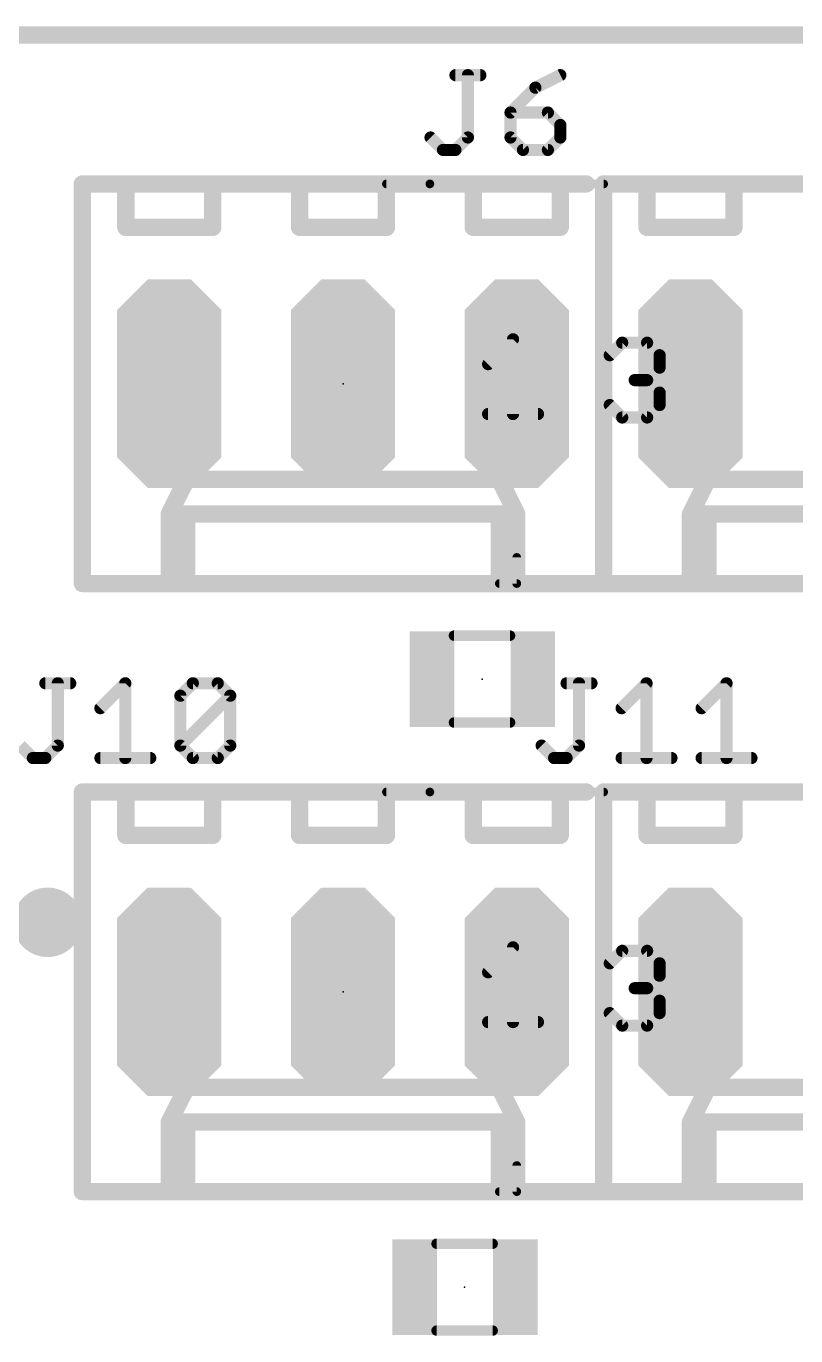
# Model space of a CAD drawing. Extents: x -10 to 136, y 0 to 101.
# Drawn here: x 66.49 to 77.74, y 74.98 to 94.13 of the extents above; entities that cross this region are included whole.
import ezdxf

# ---------------------------------------------------------------- set-up
doc = ezdxf.new("R2010")
doc.units = 0
for name, color, linetype in [('17', 92, 'CONTINUOUS'), ('18', 92, 'CONTINUOUS'), ('20', 7, 'CONTINUOUS'), ('21', 253, 'CONTINUOUS'), ('23', 7, 'CONTINUOUS'), ('25', 253, 'CONTINUOUS'), ('51', 253, 'CONTINUOUS')]:
    doc.layers.add(name, color=color, linetype=linetype)

# ---------------------------------------------------------------- blocks, each defined once
blk = doc.blocks.new('RECT')
blk.add_solid([(-0.5, -0.5), (0.5, -0.5), (-0.5, 0.5), (0.5, 0.5)])
blk = doc.blocks.new('LONGP100')
at = {"const_width": 0.5}
blk.add_lwpolyline([(-0.75, -0.1036), (-0.75, 0.1036), (-0.6036, 0.25), (0.6036, 0.25), (0.75, 0.1036), (0.75, -0.1036), (0.6036, -0.25), (-0.6036, -0.25), (-0.75, -0.1036), (-0.75, 0.1036)], dxfattribs=at)
blk = doc.blocks.new('ROUNDV')
at = {"const_width": 0.5}
blk.add_lwpolyline([(0, -0.25, 1), (0, 0.25, 1), (0, -0.25)], format="xyb", dxfattribs=at)

msp = doc.modelspace()

# ---------------------------------------------------------------- linework, layer by layer
at = {"layer": '20', "const_width": 0.254}
msp.add_lwpolyline([(135.862, 94), (0, 94)], dxfattribs=at)
at = {"layer": '21'}
for points, const_width in [([(67.31, 88.9), (67.31, 91.821)], 0.254), ([(67.945, 91.821), (67.31, 91.821)], 0.254), ([(67.945, 91.821), (69.215, 91.821)], 0.254), ([(67.945, 91.186), (67.945, 91.821)], 0.254), ([(70.485, 91.821), (69.215, 91.821)], 0.254), ([(69.215, 91.821), (69.215, 91.186)], 0.254), ([(70.485, 91.821), (71.755, 91.821)], 0.254), ([(70.485, 91.186), (70.485, 91.821)], 0.254), ([(73.025, 91.821), (71.755, 91.821)], 0.254), ([(71.755, 91.821), (71.755, 91.186)], 0.254), ([(73.025, 91.186), (73.025, 91.821)], 0.254), ([(73.025, 91.821), (74.295, 91.821)], 0.254), ([(74.676, 91.821), (74.295, 91.821)], 0.254), ([(74.295, 91.821), (74.295, 91.186)], 0.254), ([(74.93, 88.9), (74.93, 91.821)], 0.254), ([(74.93, 88.9), (74.93, 91.821)], 0.254), ([(75.565, 91.821), (74.93, 91.821)], 0.254), ([(75.565, 91.821), (76.835, 91.821)], 0.254), ([(75.565, 91.186), (75.565, 91.821)], 0.254), ([(78.105, 91.821), (76.835, 91.821)], 0.254), ([(76.835, 91.821), (76.835, 91.186)], 0.254), ([(71.755, 91.821), (72.39, 91.821)], 0.127), ([(74.93, 91.821), (72.39, 91.821)], 0.127), ([(69.215, 91.186), (67.945, 91.186)], 0.254), ([(71.755, 91.186), (70.485, 91.186)], 0.254), ([(74.295, 91.186), (73.025, 91.186)], 0.254), ([(76.835, 91.186), (75.565, 91.186)], 0.254), ([(73.2415, 89.1857), (73.6058, 89.5501)], 0.1778), ([(73.6058, 89.5501), (73.6058, 88.457)], 0.1778), ([(75.0195, 89.3171), (75.2016, 89.4993)], 0.1778), ([(75.2016, 89.4993), (75.566, 89.4993)], 0.1778), ([(75.566, 89.4993), (75.7482, 89.3171)], 0.1778), ([(75.7482, 89.1349), (75.566, 88.9527)], 0.1778), ([(75.7482, 89.3171), (75.7482, 89.1349)], 0.1778), ([(75.566, 88.9527), (75.3838, 88.9527)], 0.1778), ([(75.566, 88.9527), (75.7482, 88.7705)], 0.1778), ([(67.31, 88.9), (67.31, 85.979)], 0.254), ([(74.93, 88.9), (74.93, 85.979)], 0.254), ([(74.93, 88.9), (74.93, 85.979)], 0.254), ([(75.7482, 88.7705), (75.7482, 88.5883)], 0.1778), ([(75.2016, 88.4062), (75.0195, 88.5883)], 0.1778), ([(75.7482, 88.5883), (75.566, 88.4062)], 0.1778), ([(73.2415, 88.457), (73.9702, 88.457)], 0.1778), ([(75.566, 88.4062), (75.2016, 88.4062)], 0.1778), ([(68.834, 87.503), (68.58, 86.995)], 0.254), ([(73.406, 87.503), (68.834, 87.503)], 0.254), ([(73.66, 86.995), (73.406, 87.503)], 0.254), ([(76.454, 87.503), (76.2, 86.995)], 0.254), ([(81.026, 87.503), (76.454, 87.503)], 0.254), ([(68.834, 86.995), (68.58, 86.995)], 0.254), ([(68.58, 86.995), (68.58, 85.979)], 0.254), ([(73.406, 86.995), (68.834, 86.995)], 0.254), ([(68.834, 85.979), (68.834, 86.995)], 0.254), ([(73.66, 86.995), (73.406, 86.995)], 0.254), ([(73.406, 85.979), (73.406, 86.995)], 0.254), ([(73.66, 86.995), (73.66, 85.979)], 0.254), ([(76.454, 86.995), (76.2, 86.995)], 0.254), ([(76.2, 86.995), (76.2, 85.979)], 0.254), ([(81.026, 86.995), (76.454, 86.995)], 0.254), ([(76.454, 85.979), (76.454, 86.995)], 0.254), ([(73.66, 86.36), (73.66, 85.979)], 0.127), ([(67.31, 85.979), (72.39, 85.979)], 0.254), ([(73.66, 85.979), (72.39, 85.979)], 0.254), ([(73.406, 85.979), (73.66, 85.979)], 0.127), ([(74.93, 85.979), (73.66, 85.979)], 0.254), ([(74.93, 85.979), (80.01, 85.979)], 0.254), ([(67.31, 80.01), (67.31, 82.931)], 0.254), ([(67.945, 82.931), (67.31, 82.931)], 0.254), ([(67.945, 82.931), (69.215, 82.931)], 0.254), ([(67.945, 82.296), (67.945, 82.931)], 0.254), ([(70.485, 82.931), (69.215, 82.931)], 0.254), ([(69.215, 82.931), (69.215, 82.296)], 0.254), ([(70.485, 82.931), (71.755, 82.931)], 0.254), ([(70.485, 82.296), (70.485, 82.931)], 0.254), ([(73.025, 82.931), (71.755, 82.931)], 0.254), ([(71.755, 82.931), (71.755, 82.296)], 0.254), ([(71.755, 82.931), (72.39, 82.931)], 0.127), ([(74.93, 82.931), (72.39, 82.931)], 0.127), ([(73.025, 82.296), (73.025, 82.931)], 0.254), ([(73.025, 82.931), (74.295, 82.931)], 0.254), ([(74.676, 82.931), (74.295, 82.931)], 0.254), ([(74.295, 82.931), (74.295, 82.296)], 0.254), ([(74.93, 80.01), (74.93, 82.931)], 0.254), ([(74.93, 80.01), (74.93, 82.931)], 0.254), ([(75.565, 82.931), (74.93, 82.931)], 0.254), ([(75.565, 82.931), (76.835, 82.931)], 0.254), ([(75.565, 82.296), (75.565, 82.931)], 0.254), ([(78.105, 82.931), (76.835, 82.931)], 0.254), ([(76.835, 82.931), (76.835, 82.296)], 0.254), ([(69.215, 82.296), (67.945, 82.296)], 0.254), ([(71.755, 82.296), (70.485, 82.296)], 0.254), ([(74.295, 82.296), (73.025, 82.296)], 0.254), ([(76.835, 82.296), (75.565, 82.296)], 0.254), ([(73.2415, 80.2957), (73.6058, 80.6601)], 0.1778), ([(73.6058, 80.6601), (73.6058, 79.567)], 0.1778), ([(75.0195, 80.4271), (75.2016, 80.6093)], 0.1778), ([(75.2016, 80.6093), (75.566, 80.6093)], 0.1778), ([(75.566, 80.6093), (75.7482, 80.4271)], 0.1778), ([(75.7482, 80.4271), (75.7482, 80.2449)], 0.1778), ([(75.7482, 80.2449), (75.566, 80.0627)], 0.1778), ([(67.31, 80.01), (67.31, 77.089)], 0.254), ([(74.93, 80.01), (74.93, 77.089)], 0.254), ([(74.93, 80.01), (74.93, 77.089)], 0.254), ([(75.566, 80.0627), (75.3838, 80.0627)], 0.1778), ([(75.566, 80.0627), (75.7482, 79.8805)], 0.1778), ([(75.7482, 79.8805), (75.7482, 79.6983)], 0.1778), ([(73.2415, 79.567), (73.9702, 79.567)], 0.1778), ([(75.2016, 79.5162), (75.0195, 79.6983)], 0.1778), ([(75.7482, 79.6983), (75.566, 79.5162)], 0.1778), ([(75.566, 79.5162), (75.2016, 79.5162)], 0.1778), ([(68.834, 78.613), (68.58, 78.105)], 0.254), ([(73.406, 78.613), (68.834, 78.613)], 0.254), ([(73.66, 78.105), (73.406, 78.613)], 0.254), ([(76.454, 78.613), (76.2, 78.105)], 0.254), ([(81.026, 78.613), (76.454, 78.613)], 0.254), ([(68.834, 78.105), (68.58, 78.105)], 0.254), ([(68.58, 78.105), (68.58, 77.089)], 0.254), ([(73.406, 78.105), (68.834, 78.105)], 0.254), ([(68.834, 77.089), (68.834, 78.105)], 0.254), ([(73.66, 78.105), (73.406, 78.105)], 0.254), ([(73.406, 77.089), (73.406, 78.105)], 0.254), ([(73.66, 78.105), (73.66, 77.089)], 0.254), ([(76.454, 78.105), (76.2, 78.105)], 0.254), ([(76.2, 78.105), (76.2, 77.089)], 0.254), ([(81.026, 78.105), (76.454, 78.105)], 0.254), ([(76.454, 77.089), (76.454, 78.105)], 0.254), ([(73.66, 77.47), (73.66, 77.089)], 0.127), ([(67.31, 77.089), (72.39, 77.089)], 0.254), ([(73.66, 77.089), (72.39, 77.089)], 0.254), ([(74.93, 77.089), (73.66, 77.089)], 0.254), ([(74.93, 77.089), (80.01, 77.089)], 0.254), ([(73.406, 77.089), (73.66, 77.089)], 0.127)]:
    msp.add_lwpolyline(points, dxfattribs=dict(at, const_width=const_width))
for points, const_width in [([(67.3735, 91.821, 1), (67.2465, 91.821)], 0.127), ([(67.31, 91.8845, 1), (67.31, 91.7575)], 0.127), ([(67.945, 91.8845, 1), (67.945, 91.7575)], 0.127), ([(68.0085, 91.821, 1), (67.8815, 91.821)], 0.127), ([(67.945, 91.7575, 1), (67.945, 91.8845)], 0.127), ([(69.215, 91.8845, 1), (69.215, 91.7575)], 0.127), ([(69.2785, 91.821, 1), (69.1515, 91.821)], 0.127), ([(69.215, 91.7575, 1), (69.215, 91.8845)], 0.127), ([(70.485, 91.8845, 1), (70.485, 91.7575)], 0.127), ([(70.5485, 91.821, 1), (70.4215, 91.821)], 0.127), ([(70.485, 91.7575, 1), (70.485, 91.8845)], 0.127), ([(71.755, 91.8845, 1), (71.755, 91.7575)], 0.127), ([(71.8185, 91.821, 1), (71.6915, 91.821)], 0.127), ([(71.755, 91.7575, 1), (71.755, 91.8845)], 0.127), ([(73.0885, 91.821, 1), (72.9615, 91.821)], 0.127), ([(73.025, 91.8845, 1), (73.025, 91.7575)], 0.127), ([(73.025, 91.7575, 1), (73.025, 91.8845)], 0.127), ([(74.295, 91.8845, 1), (74.295, 91.7575)], 0.127), ([(74.3585, 91.821, 1), (74.2315, 91.821)], 0.127), ([(74.295, 91.7575, 1), (74.295, 91.8845)], 0.127), ([(74.676, 91.7575, 1), (74.676, 91.8845)], 0.127), ([(74.9935, 91.821, 1), (74.8665, 91.821)], 0.127), ([(74.9935, 91.821, 1), (74.8665, 91.821)], 0.127), ([(74.93, 91.8845, 1), (74.93, 91.7575)], 0.127), ([(75.565, 91.8845, 1), (75.565, 91.7575)], 0.127), ([(75.6285, 91.821, 1), (75.5015, 91.821)], 0.127), ([(75.565, 91.7575, 1), (75.565, 91.8845)], 0.127), ([(76.835, 91.8845, 1), (76.835, 91.7575)], 0.127), ([(76.8985, 91.821, 1), (76.7715, 91.821)], 0.127), ([(76.835, 91.7575, 1), (76.835, 91.8845)], 0.127), ([(71.755, 91.8528, 1), (71.755, 91.7892)], 0.0635), ([(72.39, 91.8528, 1), (72.39, 91.7892)], 0.0635), ([(72.39, 91.7892, 1), (72.39, 91.8528)], 0.0635), ([(74.93, 91.7892, 1), (74.93, 91.8528)], 0.0635), ([(67.945, 91.2495, 1), (67.945, 91.1225)], 0.127), ([(67.8815, 91.186, 1), (68.0085, 91.186)], 0.127), ([(69.1515, 91.186, 1), (69.2785, 91.186)], 0.127), ([(69.215, 91.1225, 1), (69.215, 91.2495)], 0.127), ([(70.485, 91.2495, 1), (70.485, 91.1225)], 0.127), ([(70.4215, 91.186, 1), (70.5485, 91.186)], 0.127), ([(71.6915, 91.186, 1), (71.8185, 91.186)], 0.127), ([(71.755, 91.1225, 1), (71.755, 91.2495)], 0.127), ([(73.025, 91.2495, 1), (73.025, 91.1225)], 0.127), ([(72.9615, 91.186, 1), (73.0885, 91.186)], 0.127), ([(74.2315, 91.186, 1), (74.3585, 91.186)], 0.127), ([(74.295, 91.1225, 1), (74.295, 91.2495)], 0.127), ([(75.565, 91.2495, 1), (75.565, 91.1225)], 0.127), ([(75.5015, 91.186, 1), (75.6285, 91.186)], 0.127), ([(76.7715, 91.186, 1), (76.8985, 91.186)], 0.127), ([(76.835, 91.1225, 1), (76.835, 91.2495)], 0.127), ([(73.6502, 89.5501, 1), (73.5614, 89.5501)], 0.0889), ([(73.6372, 89.5187, 1), (73.5744, 89.5815)], 0.0889), ([(75.2016, 89.5438, 1), (75.2016, 89.4549)], 0.0889), ([(75.233, 89.4679, 1), (75.1702, 89.5307)], 0.0889), ([(75.5974, 89.5307, 1), (75.5346, 89.4679)], 0.0889), ([(75.566, 89.4549, 1), (75.566, 89.5438)], 0.0889), ([(73.2101, 89.2171, 1), (73.2729, 89.1543)], 0.0889), ([(74.9881, 89.3485, 1), (75.0509, 89.2857)], 0.0889), ([(75.7926, 89.3171, 1), (75.7037, 89.3171)], 0.0889), ([(75.7168, 89.2857, 1), (75.7796, 89.3485)], 0.0889), ([(75.7796, 89.1035, 1), (75.7168, 89.1663)], 0.0889), ([(75.3838, 88.9972, 1), (75.3838, 88.9083)], 0.0889), ([(75.5974, 88.9841, 1), (75.5346, 88.9213)], 0.0889), ([(75.566, 88.9083, 1), (75.566, 88.9972)], 0.0889), ([(75.7037, 89.1349, 1), (75.7926, 89.1349)], 0.0889), ([(67.3735, 88.9, 1), (67.2465, 88.9)], 0.127), ([(67.2465, 88.9, 1), (67.3735, 88.9)], 0.127), ([(74.9935, 88.9, 1), (74.8665, 88.9)], 0.127), ([(74.9935, 88.9, 1), (74.8665, 88.9)], 0.127), ([(74.8665, 88.9, 1), (74.9935, 88.9)], 0.127), ([(74.8665, 88.9, 1), (74.9935, 88.9)], 0.127), ([(75.5346, 88.9841, 1), (75.5974, 88.9213)], 0.0889), ([(75.7926, 88.7705, 1), (75.7037, 88.7705)], 0.0889), ([(75.7168, 88.7391, 1), (75.7796, 88.8019)], 0.0889), ([(75.0509, 88.6197, 1), (74.9881, 88.5569)], 0.0889), ([(75.7796, 88.5569, 1), (75.7168, 88.6197)], 0.0889), ([(73.2415, 88.5015, 1), (73.2415, 88.4126)], 0.0889), ([(73.5614, 88.457, 1), (73.6502, 88.457)], 0.0889), ([(73.9702, 88.4126, 1), (73.9702, 88.5015)], 0.0889), ([(75.2016, 88.4506, 1), (75.2016, 88.3618)], 0.0889), ([(75.1702, 88.3748, 1), (75.233, 88.4376)], 0.0889), ([(75.5346, 88.4376, 1), (75.5974, 88.3748)], 0.0889), ([(75.566, 88.3618, 1), (75.566, 88.4506)], 0.0889), ([(75.7037, 88.5883, 1), (75.7926, 88.5883)], 0.0889), ([(68.834, 87.5665, 1), (68.834, 87.4395)], 0.127), ([(68.8908, 87.4746, 1), (68.7772, 87.5314)], 0.127), ([(73.4628, 87.5314, 1), (73.3492, 87.4746)], 0.127), ([(73.406, 87.4395, 1), (73.406, 87.5665)], 0.127), ([(76.454, 87.5665, 1), (76.454, 87.4395)], 0.127), ([(76.5108, 87.4746, 1), (76.3972, 87.5314)], 0.127), ([(68.58, 87.0585, 1), (68.58, 86.9315)], 0.127), ([(68.6435, 86.995, 1), (68.5165, 86.995)], 0.127), ([(68.834, 87.0585, 1), (68.834, 86.9315)], 0.127), ([(68.8975, 86.995, 1), (68.7705, 86.995)], 0.127), ([(68.834, 86.9315, 1), (68.834, 87.0585)], 0.127), ([(73.406, 87.0585, 1), (73.406, 86.9315)], 0.127), ([(73.4695, 86.995, 1), (73.3425, 86.995)], 0.127), ([(73.406, 86.9315, 1), (73.406, 87.0585)], 0.127), ([(73.7235, 86.995, 1), (73.5965, 86.995)], 0.127), ([(73.66, 86.9315, 1), (73.66, 87.0585)], 0.127), ([(76.2, 87.0585, 1), (76.2, 86.9315)], 0.127), ([(76.2635, 86.995, 1), (76.1365, 86.995)], 0.127), ([(76.454, 87.0585, 1), (76.454, 86.9315)], 0.127), ([(76.5175, 86.995, 1), (76.3905, 86.995)], 0.127), ([(76.454, 86.9315, 1), (76.454, 87.0585)], 0.127), ([(68.5232, 87.0234, 1), (68.6368, 86.9666)], 0.127), ([(73.6032, 86.9666, 1), (73.7168, 87.0234)], 0.127), ([(76.1432, 87.0234, 1), (76.2568, 86.9666)], 0.127), ([(73.6917, 86.36, 1), (73.6282, 86.36)], 0.0635), ([(67.31, 86.0425, 1), (67.31, 85.9155)], 0.127), ([(67.2465, 85.979, 1), (67.3735, 85.979)], 0.127), ([(68.5165, 85.979, 1), (68.6435, 85.979)], 0.127), ([(68.7705, 85.979, 1), (68.8975, 85.979)], 0.127), ([(72.39, 86.0425, 1), (72.39, 85.9155)], 0.127), ([(72.39, 85.9155, 1), (72.39, 86.0425)], 0.127), ([(73.3425, 85.979, 1), (73.4695, 85.979)], 0.127), ([(73.406, 86.0108, 1), (73.406, 85.9472)], 0.0635), ([(73.66, 86.0425, 1), (73.66, 85.9155)], 0.127), ([(73.5965, 85.979, 1), (73.7235, 85.979)], 0.127), ([(73.66, 85.9155, 1), (73.66, 86.0425)], 0.127), ([(73.6282, 85.979, 1), (73.6917, 85.979)], 0.0635), ([(73.66, 85.9472, 1), (73.66, 86.0108)], 0.0635), ([(74.93, 86.0425, 1), (74.93, 85.9155)], 0.127), ([(74.8665, 85.979, 1), (74.9935, 85.979)], 0.127), ([(74.8665, 85.979, 1), (74.9935, 85.979)], 0.127), ([(74.93, 85.9155, 1), (74.93, 86.0425)], 0.127), ([(76.1365, 85.979, 1), (76.2635, 85.979)], 0.127), ([(76.3905, 85.979, 1), (76.5175, 85.979)], 0.127), ([(67.3735, 82.931, 1), (67.2465, 82.931)], 0.127), ([(67.31, 82.9945, 1), (67.31, 82.8675)], 0.127), ([(67.945, 82.9945, 1), (67.945, 82.8675)], 0.127), ([(68.0085, 82.931, 1), (67.8815, 82.931)], 0.127), ([(67.945, 82.8675, 1), (67.945, 82.9945)], 0.127), ([(69.215, 82.9945, 1), (69.215, 82.8675)], 0.127), ([(69.2785, 82.931, 1), (69.1515, 82.931)], 0.127), ([(69.215, 82.8675, 1), (69.215, 82.9945)], 0.127), ([(70.485, 82.9945, 1), (70.485, 82.8675)], 0.127), ([(70.5485, 82.931, 1), (70.4215, 82.931)], 0.127), ([(70.485, 82.8675, 1), (70.485, 82.9945)], 0.127), ([(71.755, 82.9945, 1), (71.755, 82.8675)], 0.127), ([(71.8185, 82.931, 1), (71.6915, 82.931)], 0.127), ([(71.755, 82.8675, 1), (71.755, 82.9945)], 0.127), ([(71.755, 82.9627, 1), (71.755, 82.8992)], 0.0635), ([(72.39, 82.9627, 1), (72.39, 82.8992)], 0.0635), ([(72.39, 82.8992, 1), (72.39, 82.9627)], 0.0635), ([(73.0885, 82.931, 1), (72.9615, 82.931)], 0.127), ([(73.025, 82.9945, 1), (73.025, 82.8675)], 0.127), ([(73.025, 82.8675, 1), (73.025, 82.9945)], 0.127), ([(74.295, 82.9945, 1), (74.295, 82.8675)], 0.127), ([(74.3585, 82.931, 1), (74.2315, 82.931)], 0.127), ([(74.295, 82.8675, 1), (74.295, 82.9945)], 0.127), ([(74.676, 82.8675, 1), (74.676, 82.9945)], 0.127), ([(74.9935, 82.931, 1), (74.8665, 82.931)], 0.127), ([(74.9935, 82.931, 1), (74.8665, 82.931)], 0.127), ([(74.93, 82.9945, 1), (74.93, 82.8675)], 0.127), ([(74.93, 82.8992, 1), (74.93, 82.9627)], 0.0635), ([(75.565, 82.9945, 1), (75.565, 82.8675)], 0.127), ([(75.6285, 82.931, 1), (75.5015, 82.931)], 0.127), ([(75.565, 82.8675, 1), (75.565, 82.9945)], 0.127), ([(76.835, 82.9945, 1), (76.835, 82.8675)], 0.127), ([(76.8985, 82.931, 1), (76.7715, 82.931)], 0.127), ([(76.835, 82.8675, 1), (76.835, 82.9945)], 0.127), ([(67.945, 82.3595, 1), (67.945, 82.2325)], 0.127), ([(67.8815, 82.296, 1), (68.0085, 82.296)], 0.127), ([(69.1515, 82.296, 1), (69.2785, 82.296)], 0.127), ([(69.215, 82.2325, 1), (69.215, 82.3595)], 0.127), ([(70.485, 82.3595, 1), (70.485, 82.2325)], 0.127), ([(70.4215, 82.296, 1), (70.5485, 82.296)], 0.127), ([(71.6915, 82.296, 1), (71.8185, 82.296)], 0.127), ([(71.755, 82.2325, 1), (71.755, 82.3595)], 0.127), ([(73.025, 82.3595, 1), (73.025, 82.2325)], 0.127), ([(72.9615, 82.296, 1), (73.0885, 82.296)], 0.127), ([(74.2315, 82.296, 1), (74.3585, 82.296)], 0.127), ([(74.295, 82.2325, 1), (74.295, 82.3595)], 0.127), ([(75.565, 82.3595, 1), (75.565, 82.2325)], 0.127), ([(75.5015, 82.296, 1), (75.6285, 82.296)], 0.127), ([(76.7715, 82.296, 1), (76.8985, 82.296)], 0.127), ([(76.835, 82.2325, 1), (76.835, 82.3595)], 0.127), ([(73.6502, 80.6601, 1), (73.5614, 80.6601)], 0.0889), ([(73.6372, 80.6287, 1), (73.5744, 80.6915)], 0.0889), ([(75.2016, 80.6538, 1), (75.2016, 80.5649)], 0.0889), ([(75.233, 80.5779, 1), (75.1702, 80.6407)], 0.0889), ([(75.5974, 80.6407, 1), (75.5346, 80.5779)], 0.0889), ([(75.566, 80.5649, 1), (75.566, 80.6538)], 0.0889), ([(74.9881, 80.4585, 1), (75.0509, 80.3957)], 0.0889), ([(75.7926, 80.4271, 1), (75.7037, 80.4271)], 0.0889), ([(75.7168, 80.3957, 1), (75.7796, 80.4585)], 0.0889), ([(73.2101, 80.3271, 1), (73.2729, 80.2643)], 0.0889), ([(75.7037, 80.2449, 1), (75.7926, 80.2449)], 0.0889), ([(75.7796, 80.2135, 1), (75.7168, 80.2763)], 0.0889), ([(67.3735, 80.01, 1), (67.2465, 80.01)], 0.127), ([(67.2465, 80.01, 1), (67.3735, 80.01)], 0.127), ([(74.9935, 80.01, 1), (74.8665, 80.01)], 0.127), ([(74.9935, 80.01, 1), (74.8665, 80.01)], 0.127), ([(74.8665, 80.01, 1), (74.9935, 80.01)], 0.127), ([(74.8665, 80.01, 1), (74.9935, 80.01)], 0.127), ([(75.3838, 80.1072, 1), (75.3838, 80.0183)], 0.0889), ([(75.5974, 80.0941, 1), (75.5346, 80.0313)], 0.0889), ([(75.5346, 80.0941, 1), (75.5974, 80.0313)], 0.0889), ([(75.566, 80.0183, 1), (75.566, 80.1072)], 0.0889), ([(75.7926, 79.8805, 1), (75.7037, 79.8805)], 0.0889), ([(75.7168, 79.8491, 1), (75.7796, 79.9119)], 0.0889), ([(73.2415, 79.6115, 1), (73.2415, 79.5226)], 0.0889), ([(73.9702, 79.5226, 1), (73.9702, 79.6115)], 0.0889), ([(75.0509, 79.7297, 1), (74.9881, 79.6669)], 0.0889), ([(75.7037, 79.6983, 1), (75.7926, 79.6983)], 0.0889), ([(75.7796, 79.6669, 1), (75.7168, 79.7297)], 0.0889), ([(73.5614, 79.567, 1), (73.6502, 79.567)], 0.0889), ([(75.2016, 79.5606, 1), (75.2016, 79.4718)], 0.0889), ([(75.1702, 79.4848, 1), (75.233, 79.5476)], 0.0889), ([(75.5346, 79.5476, 1), (75.5974, 79.4848)], 0.0889), ([(75.566, 79.4718, 1), (75.566, 79.5606)], 0.0889), ([(68.834, 78.6765, 1), (68.834, 78.5495)], 0.127), ([(68.8908, 78.5846, 1), (68.7772, 78.6414)], 0.127), ([(73.4628, 78.6414, 1), (73.3492, 78.5846)], 0.127), ([(73.406, 78.5495, 1), (73.406, 78.6765)], 0.127), ([(76.454, 78.6765, 1), (76.454, 78.5495)], 0.127), ([(76.5108, 78.5846, 1), (76.3972, 78.6414)], 0.127), ([(68.58, 78.1685, 1), (68.58, 78.0415)], 0.127), ([(68.6435, 78.105, 1), (68.5165, 78.105)], 0.127), ([(68.5232, 78.1334, 1), (68.6368, 78.0766)], 0.127), ([(68.834, 78.1685, 1), (68.834, 78.0415)], 0.127), ([(68.8975, 78.105, 1), (68.7705, 78.105)], 0.127), ([(68.834, 78.0415, 1), (68.834, 78.1685)], 0.127), ([(73.406, 78.1685, 1), (73.406, 78.0415)], 0.127), ([(73.4695, 78.105, 1), (73.3425, 78.105)], 0.127), ([(73.406, 78.0415, 1), (73.406, 78.1685)], 0.127), ([(73.7235, 78.105, 1), (73.5965, 78.105)], 0.127), ([(73.6032, 78.0766, 1), (73.7168, 78.1334)], 0.127), ([(73.66, 78.0415, 1), (73.66, 78.1685)], 0.127), ([(76.2, 78.1685, 1), (76.2, 78.0415)], 0.127), ([(76.2635, 78.105, 1), (76.1365, 78.105)], 0.127), ([(76.1432, 78.1334, 1), (76.2568, 78.0766)], 0.127), ([(76.454, 78.1685, 1), (76.454, 78.0415)], 0.127), ([(76.5175, 78.105, 1), (76.3905, 78.105)], 0.127), ([(76.454, 78.0415, 1), (76.454, 78.1685)], 0.127), ([(73.6917, 77.47, 1), (73.6282, 77.47)], 0.0635), ([(67.31, 77.1525, 1), (67.31, 77.0255)], 0.127), ([(72.39, 77.1525, 1), (72.39, 77.0255)], 0.127), ([(72.39, 77.0255, 1), (72.39, 77.1525)], 0.127), ([(73.66, 77.1525, 1), (73.66, 77.0255)], 0.127), ([(73.66, 77.0255, 1), (73.66, 77.1525)], 0.127), ([(74.93, 77.1525, 1), (74.93, 77.0255)], 0.127), ([(74.93, 77.0255, 1), (74.93, 77.1525)], 0.127), ([(67.2465, 77.089, 1), (67.3735, 77.089)], 0.127), ([(68.5165, 77.089, 1), (68.6435, 77.089)], 0.127), ([(68.7705, 77.089, 1), (68.8975, 77.089)], 0.127), ([(73.3425, 77.089, 1), (73.4695, 77.089)], 0.127), ([(73.406, 77.1208, 1), (73.406, 77.0572)], 0.0635), ([(73.5965, 77.089, 1), (73.7235, 77.089)], 0.127), ([(73.6282, 77.089, 1), (73.6917, 77.089)], 0.0635), ([(73.66, 77.0572, 1), (73.66, 77.1208)], 0.0635), ([(74.8665, 77.089, 1), (74.9935, 77.089)], 0.127), ([(74.8665, 77.089, 1), (74.9935, 77.089)], 0.127), ([(76.1365, 77.089, 1), (76.2635, 77.089)], 0.127), ([(76.3905, 77.089, 1), (76.5175, 77.089)], 0.127)]:
    msp.add_lwpolyline(points, format="xyb", dxfattribs=dict(at, const_width=const_width))
at = {"layer": '23'}
for p in [(71.12, 88.9), (73.152, 84.582), (71.12, 80.01), (72.898, 75.692)]:
    msp.add_point(p, dxfattribs=at)
at = {"layer": '25', "const_width": 0.1778}
for points in [[(72.7636, 93.4109), (73.128, 93.4109)], [(72.9458, 92.4999), (72.9458, 93.4109)], [(74.2973, 93.4109), (73.9329, 93.2287)], [(73.9329, 93.2287), (73.5686, 92.8643)], [(73.5686, 92.8643), (73.5686, 92.4999)], [(74.1151, 92.8643), (73.5686, 92.8643)], [(74.2973, 92.6821), (74.1151, 92.8643)], [(74.2973, 92.4999), (74.2973, 92.6821)], [(72.3993, 92.4999), (72.5814, 92.3178)], [(72.7636, 92.3178), (72.9458, 92.4999)], [(73.5686, 92.4999), (73.7507, 92.3178)], [(74.1151, 92.3178), (74.2973, 92.4999)], [(72.5814, 92.3178), (72.7636, 92.3178)], [(73.7507, 92.3178), (74.1151, 92.3178)], [(66.7682, 84.5209), (67.1326, 84.5209)], [(66.9504, 83.6099), (66.9504, 84.5209)], [(67.5732, 84.1565), (67.9375, 84.5209)], [(67.9375, 84.5209), (67.9375, 83.4278)], [(68.7425, 84.3387), (68.9246, 84.5209)], [(68.9246, 84.5209), (69.289, 84.5209)], [(69.289, 84.5209), (69.4712, 84.3387)], [(74.3882, 84.5209), (74.7526, 84.5209)], [(74.5704, 83.6099), (74.5704, 84.5209)], [(75.1932, 84.1565), (75.5575, 84.5209)], [(75.5575, 84.5209), (75.5575, 83.4278)], [(76.3625, 84.1565), (76.7268, 84.5209)], [(76.7268, 84.5209), (76.7268, 83.4278)], [(68.7425, 83.6099), (68.7425, 84.3387)], [(68.7425, 83.6099), (69.4712, 84.3387)], [(69.4712, 84.3387), (69.4712, 83.6099)], [(66.4039, 83.6099), (66.586, 83.4278)], [(66.7682, 83.4278), (66.9504, 83.6099)], [(68.9246, 83.4278), (68.7425, 83.6099)], [(69.4712, 83.6099), (69.289, 83.4278)], [(74.0239, 83.6099), (74.206, 83.4278)], [(74.3882, 83.4278), (74.5704, 83.6099)], [(66.586, 83.4278), (66.7682, 83.4278)], [(67.5732, 83.4278), (68.3019, 83.4278)], [(69.289, 83.4278), (68.9246, 83.4278)], [(74.206, 83.4278), (74.3882, 83.4278)], [(75.1932, 83.4278), (75.9219, 83.4278)], [(76.3625, 83.4278), (77.0912, 83.4278)]]:
    msp.add_lwpolyline(points, dxfattribs=at)
at = {"layer": '25', "const_width": 0.0889}
for points in [[(72.7636, 93.4553, 1), (72.7636, 93.3665)], [(72.9903, 93.4109, 1), (72.9014, 93.4109)], [(73.128, 93.3665, 1), (73.128, 93.4553)], [(74.3172, 93.3711, 1), (74.2774, 93.4507)], [(73.913, 93.2685, 1), (73.9528, 93.1889)], [(73.9643, 93.1973, 1), (73.9015, 93.2601)], [(73.6131, 92.8643, 1), (73.5242, 92.8643)], [(73.5372, 92.8957, 1), (73.6, 92.8329)], [(73.5686, 92.9087, 1), (73.5686, 92.8199)], [(74.1465, 92.8957, 1), (74.0837, 92.8329)], [(74.1151, 92.8199, 1), (74.1151, 92.9087)], [(74.3418, 92.6821, 1), (74.2529, 92.6821)], [(74.2659, 92.6507, 1), (74.3287, 92.7135)], [(72.4307, 92.5313, 1), (72.3679, 92.4685)], [(72.9014, 92.4999, 1), (72.9903, 92.4999)], [(72.9772, 92.4685, 1), (72.9144, 92.5313)], [(73.6, 92.5313, 1), (73.5372, 92.4685)], [(73.5242, 92.4999, 1), (73.6131, 92.4999)], [(74.2529, 92.4999, 1), (74.3418, 92.4999)], [(74.3287, 92.4685, 1), (74.2659, 92.5313)], [(72.5814, 92.3623, 1), (72.5814, 92.2734)], [(72.55, 92.2864, 1), (72.6128, 92.3492)], [(72.7322, 92.3492, 1), (72.795, 92.2864)], [(72.7636, 92.2734, 1), (72.7636, 92.3623)], [(73.7507, 92.3623, 1), (73.7507, 92.2734)], [(73.7193, 92.2864, 1), (73.7821, 92.3492)], [(74.0837, 92.3492, 1), (74.1465, 92.2864)], [(74.1151, 92.2734, 1), (74.1151, 92.3623)], [(66.7682, 84.5653, 1), (66.7682, 84.4764)], [(66.9948, 84.5209, 1), (66.906, 84.5209)], [(67.1326, 84.4764, 1), (67.1326, 84.5653)], [(67.9819, 84.5209, 1), (67.8931, 84.5209)], [(67.9689, 84.4895, 1), (67.9061, 84.5523)], [(68.9246, 84.5653, 1), (68.9246, 84.4764)], [(68.956, 84.4895, 1), (68.8932, 84.5523)], [(69.3204, 84.5523, 1), (69.2576, 84.4895)], [(69.289, 84.4764, 1), (69.289, 84.5653)], [(74.3882, 84.5653, 1), (74.3882, 84.4764)], [(74.6149, 84.5209, 1), (74.526, 84.5209)], [(74.7526, 84.4764, 1), (74.7526, 84.5653)], [(75.602, 84.5209, 1), (75.5131, 84.5209)], [(75.5889, 84.4895, 1), (75.5261, 84.5523)], [(76.7712, 84.5209, 1), (76.6823, 84.5209)], [(76.7582, 84.4895, 1), (76.6954, 84.5523)], [(68.787, 84.3387, 1), (68.6981, 84.3387)], [(68.7111, 84.3701, 1), (68.7739, 84.3073)], [(69.5157, 84.3387, 1), (69.4268, 84.3387)], [(69.5026, 84.3073, 1), (69.4398, 84.3701)], [(69.4398, 84.3073, 1), (69.5026, 84.3701)], [(67.5418, 84.1879, 1), (67.6046, 84.1251)], [(75.1618, 84.1879, 1), (75.2246, 84.1251)], [(76.3311, 84.1879, 1), (76.3939, 84.1251)], [(66.9818, 83.5785, 1), (66.919, 83.6413)], [(68.7739, 83.6413, 1), (68.7111, 83.5785)], [(68.7111, 83.6413, 1), (68.7739, 83.5785)], [(69.5026, 83.5785, 1), (69.4398, 83.6413)], [(74.0553, 83.6413, 1), (73.9925, 83.5785)], [(74.6018, 83.5785, 1), (74.539, 83.6413)], [(66.586, 83.4723, 1), (66.586, 83.3834)], [(66.5546, 83.3964, 1), (66.6174, 83.4592)], [(66.7368, 83.4592, 1), (66.7996, 83.3964)], [(66.7682, 83.3834, 1), (66.7682, 83.4723)], [(66.906, 83.6099, 1), (66.9948, 83.6099)], [(67.5732, 83.4723, 1), (67.5732, 83.3834)], [(68.3019, 83.3834, 1), (68.3019, 83.4723)], [(68.6981, 83.6099, 1), (68.787, 83.6099)], [(68.9246, 83.4723, 1), (68.9246, 83.3834)], [(68.8932, 83.3964, 1), (68.956, 83.4592)], [(69.2576, 83.4592, 1), (69.3204, 83.3964)], [(69.289, 83.3834, 1), (69.289, 83.4723)], [(69.4268, 83.6099, 1), (69.5157, 83.6099)], [(74.206, 83.4723, 1), (74.206, 83.3834)], [(74.1746, 83.3964, 1), (74.2374, 83.4592)], [(74.3568, 83.4592, 1), (74.4196, 83.3964)], [(74.3882, 83.3834, 1), (74.3882, 83.4723)], [(74.526, 83.6099, 1), (74.6149, 83.6099)], [(75.1932, 83.4723, 1), (75.1932, 83.3834)], [(75.9219, 83.3834, 1), (75.9219, 83.4723)], [(76.3625, 83.4723, 1), (76.3625, 83.3834)], [(77.0912, 83.3834, 1), (77.0912, 83.4723)], [(67.8931, 83.4278, 1), (67.9819, 83.4278)], [(75.5131, 83.4278, 1), (75.602, 83.4278)], [(76.6823, 83.4278, 1), (76.7712, 83.4278)]]:
    msp.add_lwpolyline(points, format="xyb", dxfattribs=at)
at = {"layer": '51', "const_width": 0.1524}
for points in [[(73.562, 85.217), (72.742, 85.217)], [(73.562, 83.947), (72.742, 83.947)], [(73.308, 76.327), (72.488, 76.327)], [(73.308, 75.057), (72.488, 75.057)]]:
    msp.add_lwpolyline(points, dxfattribs=at)
at = {"layer": '51', "const_width": 0.0762}
for points in [[(72.742, 85.2551, 1), (72.742, 85.1789)], [(73.562, 85.1789, 1), (73.562, 85.2551)], [(72.742, 83.9851, 1), (72.742, 83.9089)], [(73.562, 83.9089, 1), (73.562, 83.9851)], [(72.488, 76.3651, 1), (72.488, 76.2889)], [(73.308, 76.2889, 1), (73.308, 76.3651)], [(72.488, 75.0951, 1), (72.488, 75.0189)], [(73.308, 75.0189, 1), (73.308, 75.0951)]]:
    msp.add_lwpolyline(points, format="xyb", dxfattribs=at)

# ---------------------------------------------------------------- block references
at = {"layer": '17', "xscale": 1.524, "yscale": 1.524, "rotation": 270}
for p in [(68.58, 88.9), (68.58, 88.9), (71.12, 88.9), (71.12, 88.9), (73.66, 88.9), (73.66, 88.9), (76.2, 88.9), (76.2, 88.9), (68.58, 80.01), (68.58, 80.01), (71.12, 80.01), (71.12, 80.01), (73.66, 80.01), (73.66, 80.01), (76.2, 80.01), (76.2, 80.01)]:
    msp.add_blockref('LONGP100', p, dxfattribs=at)
at = {"layer": '18', "xscale": 1.016, "yscale": 1.016}
msp.add_blockref('ROUNDV', (66.802, 81.026), dxfattribs=at)
at = {"layer": '51', "rotation": 180}
for p, xscale, yscale in [((68.58, 88.9), 0.508, 0.508), ((71.12, 88.9), 0.508, 0.508), ((73.66, 88.9), 0.508, 0.508), ((76.2, 88.9), 0.508, 0.508), ((72.4206, 84.5805), 0.65, 1.4), ((73.8938, 84.5805), 0.65, 1.4), ((68.58, 80.01), 0.508, 0.508), ((71.12, 80.01), 0.508, 0.508), ((73.66, 80.01), 0.508, 0.508), ((76.2, 80.01), 0.508, 0.508), ((72.1666, 75.6905), 0.65, 1.4), ((73.6398, 75.6905), 0.65, 1.4)]:
    msp.add_blockref('RECT', p, dxfattribs=dict(at, xscale=xscale, yscale=yscale))

doc.saveas('drawing.dxf')
